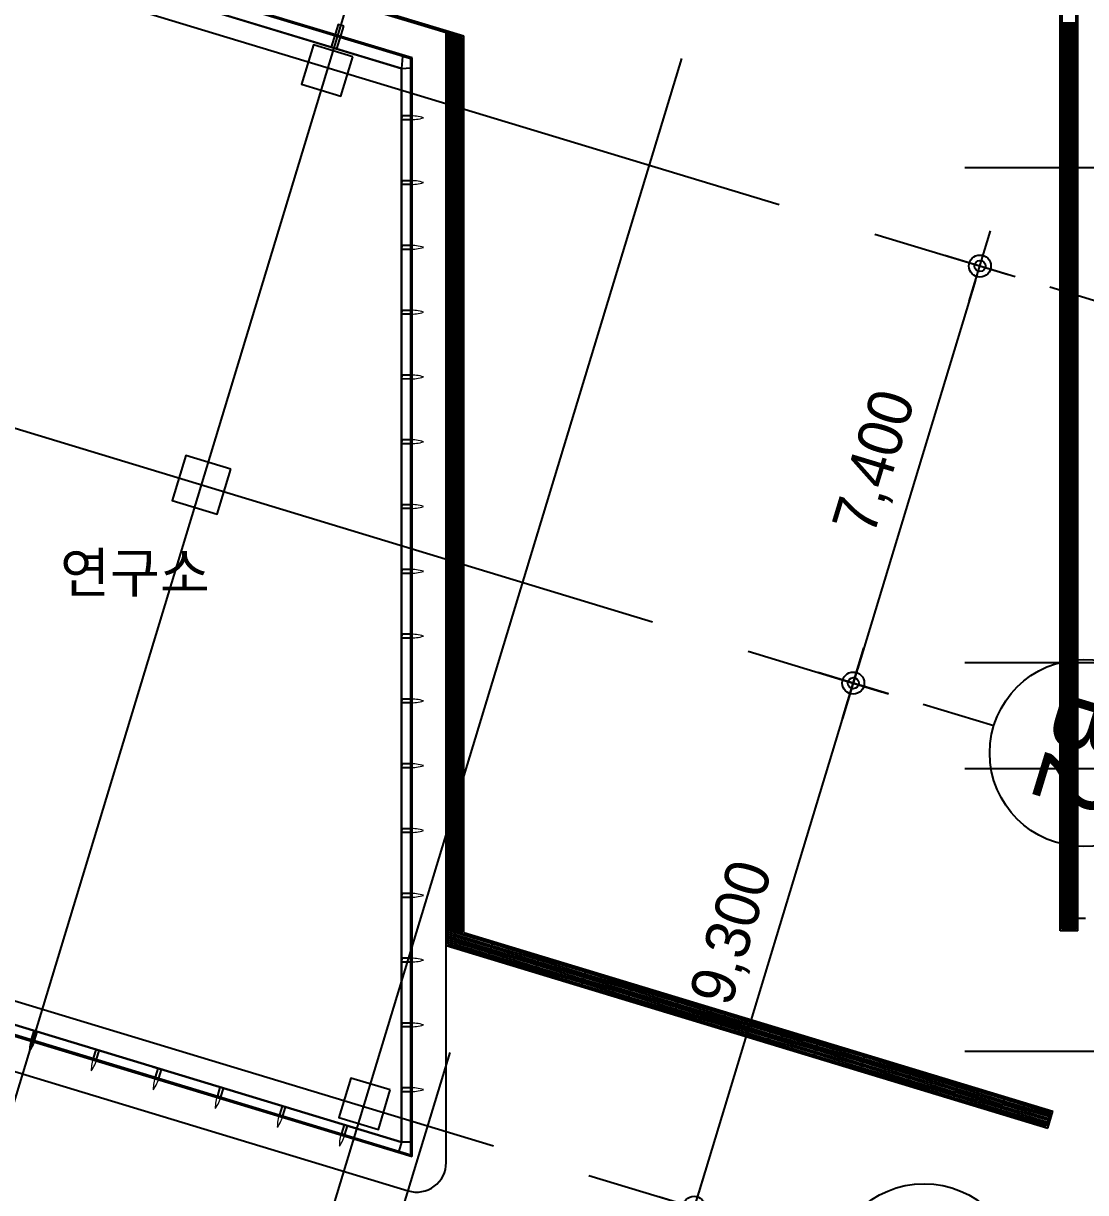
# Model space of a CAD drawing. Header units: metres. Extents: x 630750 to 860239, y 578133 to 726633.
# Drawn here: x 728927 to 746954, y 608915 to 628765 of the extents above; entities that cross this region are included whole.
import ezdxf
from ezdxf.enums import TextEntityAlignment as Align

# ---------------------------------------------------------------- set-up
doc = ezdxf.new("R2010")
doc.units = ezdxf.units.M
doc.layers.get('Defpoints').update_dxf_attribs({"color": 8})
doc.layers.add('A-CEN-1', color=1, linetype='Continuous', plot=False)
for name, color, linetype in [('A-CON', 2, 'Continuous'), ('A-DIM', 7, 'Continuous'), ('A-ELE-8', 8, 'Continuous'), ('A-GRID-DIMS', 14, 'Continuous'), ('A-HAT-253', 253, 'Continuous'), ('A-MULL', 7, 'Continuous'), ('A-ROM', 7, 'Continuous'), ('A-WIN', 4, 'Continuous'), ('A-WIN-GLASS', 4, 'Continuous'), ('A-트랜치', 252, 'Continuous'), ('DIM', 7, 'Continuous'), ('mk', 4, 'Continuous')]:
    doc.layers.add(name, color=color, linetype=linetype)
doc.layers.add('a-glaz-below', color=133, linetype='Continuous', lineweight=15)
doc.layers.add('area', color=7, linetype='Continuous', true_color=0xc0a0de, plot=False)
doc.styles.add('TEXT(돋음)', font='')
doc.styles.add('돋움', font='')
doc.styles.get('TEXT(돋음)').set_extended_font_data('Dotum')
doc.styles.get('돋움').set_extended_font_data('Dotum')
doc.dimstyles.new('DIM250', dxfattribs={"dimscale": 250, "dimtxt": 3, "dimasz": 1, "dimexe": 2, "dimexo": 3, "dimgap": 1, "dimtad": 1, "dimdec": 0, "dimzin": 0, "dimdsep": 46, "dimlunit": 6, "dimtxsty": 'TEXT(돋음)', "dimblk": 'Z_DOT', "dimcen": 2.5, "dimdle": 2, "dimclrd": 256, "dimclre": 256, "dimclrt": 3, "dimadec": 0, "dimazin": 0, "dimtfac": 1, "dimtdec": 0, "dimtix": 1, "dimtmove": 2, "dimatfit": 3, "dimldrblk": 'Z_DOT', "dimfxl": 1, "dimtolj": 1, "dimtzin": 0, "dimarcsym": 0})
pattern_1 = [(90, (-420500.596, 584557.036), (-31.75, 5e-15), [])]

# ---------------------------------------------------------------- blocks, each defined once
blk = doc.blocks.new('Z_DOT')
at = {"layer": 'DIM', "color": 7}
for p, q in [((0, -2.5), (0, 2.5)), ((-2.5, 0), (2.5, 0))]:
    blk.add_line(p, q, dxfattribs=at)
for radius in [0.75, 0.375]:
    blk.add_circle((0, 0), radius, dxfattribs=at)
blk = doc.blocks.new('*D38')
at = {"layer": 'A-DIM', "lineweight": -2, "transparency": 16777216}
for p, q in [((743377, 625186), (745639, 624499)), ((745088, 624405), (743084, 617803)), ((741227, 618106), (743489, 617419))]:
    blk.add_line(p, q, dxfattribs=at)
at = {"layer": 'Defpoints', "color": 0, "transparency": 16777216}
for p in [(742659, 625404), (740509, 618323), (743011, 617564)]:
    blk.add_point(p, dxfattribs=at)
at = {"layer": 'A-DIM', "lineweight": -2, "transparency": 16777216, "xscale": 250, "yscale": 250, "zscale": 250}
for p, rotation in [((745161, 624645), 73.10918808927892), ((743011, 617564), 253.1091880892789)]:
    blk.add_blockref('Z_DOT', p, dxfattribs=dict(at, rotation=rotation))
at = {"layer": 'A-DIM', "color": 3, "transparency": 16777216, "insert": (743418, 621307), "char_height": 750, "attachment_point": 5, "rotation": 73.1092, "style": 'TEXT(돋음)'}
blk.add_mtext('\\A1;7,400', dxfattribs=at)
blk = doc.blocks.new('*D39')
at = {"layer": 'A-DIM', "lineweight": -2, "transparency": 16777216}
for p, q in [((741227, 618106), (743489, 617419)), ((742938, 617325), (740382, 608904)), ((738525, 609207), (740787, 608520))]:
    blk.add_line(p, q, dxfattribs=at)
at = {"layer": 'Defpoints', "color": 0, "transparency": 16777216}
for p in [(740509, 618323), (737807, 609425), (740309, 608665)]:
    blk.add_point(p, dxfattribs=at)
at = {"layer": 'A-DIM', "lineweight": -2, "transparency": 16777216, "xscale": 250, "yscale": 250, "zscale": 250}
for p, rotation in [((743011, 617564), 73.10906247839947), ((740309, 608665), 253.1090624783994)]:
    blk.add_blockref('Z_DOT', p, dxfattribs=dict(at, rotation=rotation))
at = {"layer": 'A-DIM', "color": 3, "transparency": 16777216, "insert": (740992, 613317), "char_height": 750, "attachment_point": 5, "rotation": 73.1091, "style": 'TEXT(돋음)'}
blk.add_mtext('\\A1;9,300', dxfattribs=at)
blk = doc.blocks.new('fin')
at = {"layer": 'a-glaz-below', "ltscale": 3}
for centre, start, end in [((575, -389), 161.0121, 180.4937), ((-695, -4), 325.753, 345.2343)]:
    blk.add_arc(centre, 696, start, end, dxfattribs=at)
blk = doc.blocks.new('MULLION_100X300')
blk.add_lwpolyline([(-100, -50), (-100, 50), (300, 50), (300, -50)], close=True)
blk = doc.blocks.new('A$C78790056')
at = {"layer": 'A-WIN-GLASS'}
blk.add_lwpolyline([(115, 191), (58, 209), (13, 60), (70, 42)], close=True, dxfattribs=at)
blk = doc.blocks.new('*D48')
at = {"layer": 'A-DIM', "lineweight": -2, "transparency": 16777216}
for p, q in [((676229, 616332), (675060, 612478)), ((675444, 612884), (730165, 596280)), ((731428, 599582), (730259, 595729))]:
    blk.add_line(p, q, dxfattribs=at)
at = {"layer": 'Defpoints', "color": 0, "transparency": 16777216}
for p in [(676447, 617049), (731646, 600300), (730404, 596207)]:
    blk.add_point(p, dxfattribs=at)
at = {"layer": 'A-DIM', "lineweight": -2, "transparency": 16777216, "xscale": 250, "yscale": 250, "zscale": 250}
for p, rotation in [((675205, 612957), 163.1200000135865), ((730404, 596207), 343.1200000135865)]:
    blk.add_blockref('Z_DOT', p, dxfattribs=dict(at, rotation=rotation))
at = {"layer": 'A-DIM', "color": 3, "transparency": 16777216, "insert": (703007, 605250), "char_height": 750, "attachment_point": 5, "rotation": 343.12, "style": 'TEXT(돋음)'}
blk.add_mtext('\\A1;57,684', dxfattribs=at)
blk = doc.blocks.new('*U32')
blk.add_line((0, 5), (0, 0))
blk.add_circle((0, 11.35), 6.35)
at = {"color": 3, "style": '돋움'}
blk.add_attdef('NO', text='', height=5, dxfattribs=at).set_placement((0, 11.35), align=Align.MIDDLE_CENTER)

msp = doc.modelspace()

# ---------------------------------------------------------------- hatches: boundary and pattern name
at = {"layer": 'A-트랜치'}
h = msp.add_hatch(dxfattribs=at)
h.set_pattern_fill('ANSI31', color=253, scale=10, angle=45, style=0)
h.set_pattern_definition([(90, (-420500.596, 597757.036), (-31.75, 5e-15), [])])
h.paths.add_polyline_path([(746794.4, 628785.2), (746554.4, 628785.2), (746554.4, 627960.2), (746794.4, 627960.2)])
h = msp.add_hatch(dxfattribs=at)
h.set_pattern_fill('ANSI31', color=253, scale=10, angle=45, style=0)
h.set_pattern_definition([(90, (-430922.257, 597957.24), (-31.75, 5e-15), [])])
h.paths.add_polyline_path([(736372.7, 628523.2), (736132.8, 628596), (736132.8, 628160.4), (736372.7, 628160.4)])
h = msp.add_hatch(dxfattribs=at)
h.set_pattern_fill('ANSI31', color=253, scale=10, angle=45, style=0)
h.set_pattern_definition([(90, (-430922.257, 597132.24), (-31.75, 5e-15), [])])
h.paths.add_polyline_path([(736372.7, 628160.4), (736132.8, 628160.4), (736132.8, 627335.4), (736372.7, 627335.4)])
h = msp.add_hatch(dxfattribs=at)
h.set_pattern_fill('ANSI31', color=253, scale=10, angle=45, style=0)
h.set_pattern_definition([(90, (-420500.596, 596932.036), (-31.75, 5e-15), [])])
h.paths.add_polyline_path([(746794.4, 627960.2), (746554.4, 627960.2), (746554.4, 627135.2), (746794.4, 627135.2)])
h = msp.add_hatch(dxfattribs=at)
h.set_pattern_fill('ANSI31', color=253, scale=10, angle=45, style=0)
h.set_pattern_definition([(90, (-430922.257, 596307.24), (-31.75, 5e-15), [])])
h.paths.add_polyline_path([(736372.7, 627335.4), (736132.8, 627335.4), (736132.8, 626510.4), (736372.7, 626510.4)])
h = msp.add_hatch(dxfattribs=at)
h.set_pattern_fill('ANSI31', color=253, scale=10, angle=45, style=0)
h.set_pattern_definition([(90, (-420500.596, 596107.04), (-31.75, 5e-15), [])])
h.paths.add_polyline_path([(746794.4, 627135.2), (746554.4, 627135.2), (746554.4, 626310.2), (746794.4, 626310.2)])
h = msp.add_hatch(dxfattribs=at)
h.set_pattern_fill('ANSI31', color=253, scale=10, angle=45, style=0)
h.set_pattern_definition([(90, (-430922.257, 595482.24), (-31.75, 5e-15), [])])
h.paths.add_polyline_path([(736372.7, 626510.4), (736132.8, 626510.4), (736132.8, 625685.4), (736372.7, 625685.4)])
h = msp.add_hatch(dxfattribs=at)
h.set_pattern_fill('ANSI31', color=253, scale=10, angle=45, style=0)
h.set_pattern_definition([(90, (-420500.596, 595282.036), (-31.75, 5e-15), [])])
h.paths.add_polyline_path([(746794.4, 626310.2), (746554.4, 626310.2), (746554.4, 625485.2), (746794.4, 625485.2)])
h = msp.add_hatch(dxfattribs=at)
h.set_pattern_fill('ANSI31', color=253, scale=10, angle=45, style=0)
h.set_pattern_definition([(90, (-430922.257, 594657.24), (-31.75, 5e-15), [])])
h.paths.add_polyline_path([(736372.7, 625685.4), (736132.8, 625685.4), (736132.8, 624860.4), (736372.7, 624860.4)])
h = msp.add_hatch(dxfattribs=at)
h.set_pattern_fill('ANSI31', color=253, scale=10, angle=45, style=0)
h.set_pattern_definition([(90, (-420500.596, 594457.036), (-31.75, 5e-15), [])])
h.paths.add_polyline_path([(746794.4, 625485.2), (746554.4, 625485.2), (746554.4, 624660.2), (746794.4, 624660.2)])
h = msp.add_hatch(dxfattribs=at)
h.set_pattern_fill('ANSI31', color=253, scale=10, angle=45, style=0)
h.set_pattern_definition([(90, (-430922.257, 593832.24), (-31.75, 5e-15), [])])
h.paths.add_polyline_path([(736372.7, 624860.4), (736132.8, 624860.4), (736132.8, 624035.4), (736372.7, 624035.4)])
h = msp.add_hatch(dxfattribs=at)
h.set_pattern_fill('ANSI31', color=253, scale=10, angle=45, style=0)
h.set_pattern_definition([(90, (-420500.596, 593632.036), (-31.75, 5e-15), [])])
h.paths.add_polyline_path([(746794.4, 624660.2), (746554.4, 624660.2), (746554.4, 623835.2), (746794.4, 623835.2)])
h = msp.add_hatch(dxfattribs=at)
h.set_pattern_fill('ANSI31', color=253, scale=10, angle=45, style=0)
h.set_pattern_definition([(90, (-430922.257, 593007.24), (-31.75, 5e-15), [])])
h.paths.add_polyline_path([(736372.7, 624035.4), (736132.8, 624035.4), (736132.8, 623210.4), (736372.7, 623210.4)])
h = msp.add_hatch(dxfattribs=at)
h.set_pattern_fill('ANSI31', color=253, scale=10, angle=45, style=0)
h.set_pattern_definition([(90, (-420500.596, 592807.036), (-31.75, 5e-15), [])])
h.paths.add_polyline_path([(746794.4, 623835.2), (746554.4, 623835.2), (746554.4, 623010.2), (746794.4, 623010.2)])
h = msp.add_hatch(dxfattribs=at)
h.set_pattern_fill('ANSI31', color=253, scale=10, angle=45, style=0)
h.set_pattern_definition([(90, (-430922.257, 592182.24), (-31.75, 5e-15), [])])
h.paths.add_polyline_path([(736372.7, 623210.4), (736132.8, 623210.4), (736132.8, 622385.4), (736372.7, 622385.4)])
h = msp.add_hatch(dxfattribs=at)
h.set_pattern_fill('ANSI31', color=253, scale=10, angle=45, style=0)
h.set_pattern_definition([(90, (-420500.596, 591982.036), (-31.75, 5e-15), [])])
h.paths.add_polyline_path([(746794.4, 623010.2), (746554.4, 623010.2), (746554.4, 622185.2), (746794.4, 622185.2)])
h = msp.add_hatch(dxfattribs=at)
h.set_pattern_fill('ANSI31', color=253, scale=10, angle=45, style=0)
h.set_pattern_definition([(90, (-430922.257, 591357.24), (-31.75, 5e-15), [])])
h.paths.add_polyline_path([(736372.7, 622385.4), (736132.8, 622385.4), (736132.8, 621560.4), (736372.7, 621560.4)])
h = msp.add_hatch(dxfattribs=at)
h.set_pattern_fill('ANSI31', color=253, scale=10, angle=45, style=0)
h.set_pattern_definition([(90, (-420500.596, 591157.036), (-31.75, 5e-15), [])])
h.paths.add_polyline_path([(746794.4, 622185.2), (746554.4, 622185.2), (746554.4, 621360.2), (746794.4, 621360.2)])
h = msp.add_hatch(dxfattribs=at)
h.set_pattern_fill('ANSI31', color=253, scale=10, angle=45, style=0)
h.set_pattern_definition([(90, (-430922.257, 590532.24), (-31.75, 5e-15), [])])
h.paths.add_polyline_path([(736372.7, 621560.4), (736132.8, 621560.4), (736132.8, 620735.4), (736372.7, 620735.4)])
h = msp.add_hatch(dxfattribs=at)
h.set_pattern_fill('ANSI31', color=253, scale=10, angle=45, style=0)
h.set_pattern_definition([(90, (-420500.596, 590332.036), (-31.75, 5e-15), [])])
h.paths.add_polyline_path([(746794.4, 621360.2), (746554.4, 621360.2), (746554.4, 620535.2), (746794.4, 620535.2)])
h = msp.add_hatch(dxfattribs=at)
h.set_pattern_fill('ANSI31', color=253, scale=10, angle=45, style=0)
h.set_pattern_definition([(90, (-430922.257, 589707.24), (-31.75, 5e-15), [])])
h.paths.add_polyline_path([(736372.7, 620735.4), (736132.8, 620735.4), (736132.8, 619910.4), (736372.7, 619910.4)])
h = msp.add_hatch(dxfattribs=at)
h.set_pattern_fill('ANSI31', color=253, scale=10, angle=45, style=0)
h.set_pattern_definition([(90, (-420500.596, 589507.036), (-31.75, 5e-15), [])])
h.paths.add_polyline_path([(746794.4, 620535.2), (746554.4, 620535.2), (746554.4, 619710.2), (746794.4, 619710.2)])
h = msp.add_hatch(dxfattribs=at)
h.set_pattern_fill('ANSI31', color=253, scale=10, angle=45, style=0)
h.set_pattern_definition([(90, (-430922.257, 588882.24), (-31.75, 5e-15), [])])
h.paths.add_polyline_path([(736372.7, 619910.4), (736132.8, 619910.4), (736132.8, 619085.4), (736372.7, 619085.4)])
h = msp.add_hatch(dxfattribs=at)
h.set_pattern_fill('ANSI31', color=253, scale=10, angle=45, style=0)
h.set_pattern_definition([(90, (-420500.596, 588682.036), (-31.75, 5e-15), [])])
h.paths.add_polyline_path([(746794.4, 619710.2), (746554.4, 619710.2), (746554.4, 618885.2), (746794.4, 618885.2)])
h = msp.add_hatch(dxfattribs=at)
h.set_pattern_fill('ANSI31', color=253, scale=10, angle=45, style=0)
h.set_pattern_definition([(90, (-430922.257, 588057.24), (-31.75, 5e-15), [])])
h.paths.add_polyline_path([(736372.7, 619085.4), (736132.8, 619085.4), (736132.8, 618260.4), (736372.7, 618260.4)])
h = msp.add_hatch(dxfattribs=at)
h.set_pattern_fill('ANSI31', color=253, scale=10, angle=45, style=0)
h.set_pattern_definition([(90, (-420500.596, 587857.036), (-31.75, 5e-15), [])])
h.paths.add_polyline_path([(746794.4, 618885.2), (746554.4, 618885.2), (746554.4, 618060.2), (746794.4, 618060.2)])
h = msp.add_hatch(dxfattribs=at)
h.set_pattern_fill('ANSI31', color=253, scale=10, angle=45, style=0)
h.set_pattern_definition([(90, (-430922.257, 587232.24), (-31.75, 5e-15), [])])
h.paths.add_polyline_path([(736372.7, 618260.4), (736132.8, 618260.4), (736132.8, 617435.4), (736372.7, 617435.4)])
h = msp.add_hatch(dxfattribs=at)
h.set_pattern_fill('ANSI31', color=253, scale=10, angle=45, style=0)
h.set_pattern_definition([(90, (-420500.596, 587032.036), (-31.75, 5e-15), [])])
h.paths.add_polyline_path([(746794.4, 618060.2), (746554.4, 618060.2), (746554.4, 617235.2), (746794.4, 617235.2)])
h = msp.add_hatch(dxfattribs=at)
h.set_pattern_fill('ANSI31', color=253, scale=10, angle=45, style=0)
h.set_pattern_definition([(90, (-430922.257, 586407.24), (-31.75, 5e-15), [])])
h.paths.add_polyline_path([(736372.7, 617435.4), (736132.8, 617435.4), (736132.8, 616610.4), (736372.7, 616610.4)])
h = msp.add_hatch(dxfattribs=at)
h.set_pattern_fill('ANSI31', color=253, scale=10, angle=45, style=0)
h.set_pattern_definition([(90, (-420500.596, 586207.036), (-31.75, 5e-15), [])])
h.paths.add_polyline_path([(746794.4, 617235.2), (746554.4, 617235.2), (746554.4, 616410.2), (746794.4, 616410.2)])
h = msp.add_hatch(dxfattribs=at)
h.set_pattern_fill('ANSI31', color=253, scale=10, angle=45, style=0)
h.set_pattern_definition([(90, (-430922.257, 585582.24), (-31.75, 5e-15), [])])
h.paths.add_polyline_path([(736372.7, 616610.4), (736132.8, 616610.4), (736132.8, 615785.4), (736372.7, 615785.4)])
h = msp.add_hatch(dxfattribs=at)
h.set_pattern_fill('ANSI31', color=253, scale=10, angle=45, style=0)
h.set_pattern_definition([(90, (-420500.596, 585382.036), (-31.75, 5e-15), [])])
h.paths.add_polyline_path([(746794.4, 616410.2), (746554.4, 616410.2), (746554.4, 615585.2), (746794.4, 615585.2)])
h = msp.add_hatch(dxfattribs=at)
h.set_pattern_fill('ANSI31', color=253, scale=10, angle=45, style=0)
h.set_pattern_definition([(90, (-430922.257, 584757.24), (-31.75, 5e-15), [])])
h.paths.add_polyline_path([(736372.7, 615785.4), (736132.8, 615785.4), (736132.8, 614960.4), (736372.7, 614960.4)])
h = msp.add_hatch(dxfattribs=at)
h.set_pattern_fill('ANSI31', color=253, scale=10, angle=45, style=0)
h.set_pattern_definition(pattern_1)
h.paths.add_polyline_path([(746794.4, 615585.2), (746554.4, 615585.2), (746554.4, 614760.2), (746794.4, 614760.2)])
h = msp.add_hatch(dxfattribs=at)
h.set_pattern_fill('ANSI31', color=253, scale=10, angle=45, style=0)
h.set_pattern_definition([(90, (-430922.257, 583932.24), (-31.75, 5e-15), [])])
h.paths.add_polyline_path([(736372.7, 614960.4), (736132.8, 614960.4), (736132.8, 614135.4), (736372.7, 614135.4)])
h = msp.add_hatch(dxfattribs=at)
h.set_pattern_fill('ANSI31', color=253, scale=10, angle=45, style=0)
h.set_pattern_definition([(90, (-420500.596, 583732.036), (-31.75, 5e-15), [])])
h.paths.add_polyline_path([(746794.4, 614760.2), (746554.4, 614760.2), (746554.4, 613935.2), (746794.4, 613935.2)])
h = msp.add_hatch(dxfattribs=at)
h.set_pattern_fill('ANSI31', color=253, scale=10, angle=45, style=0)
h.set_pattern_definition([(90, (-430922.257, 583107.24), (-31.75, 5e-15), [])])
h.paths.add_polyline_path([(736132.8, 613383.3), (736372.7, 613310.4), (736372.7, 614135.4), (736132.8, 614135.4)])
h = msp.add_hatch(dxfattribs=at)
h.set_pattern_fill('ANSI31', color=253, scale=10, angle=45, style=0)
h.set_pattern_definition(pattern_1)
h.paths.add_polyline_path([(746554.4, 613390.2), (746794.4, 613390.2), (746794.4, 613935.2), (746554.4, 613935.2)])
h = msp.add_hatch(dxfattribs=at)
h.set_pattern_fill('ANSI31', color=253, scale=10, angle=-61.89528, style=0)
h.set_pattern_definition([(343.10472, (1046373.976, 1738852.286), (9.227292, 30.37959155), [])])
h.paths.add_polyline_path([(736132.7, 613382.6), (736132.7, 613131.8), (736819.7, 612923.1), (736889.4, 613152.7)])
h = msp.add_hatch(dxfattribs=at)
h.set_pattern_fill('ANSI31', color=253, scale=10, angle=-61.89528, style=0)
h.set_pattern_definition([(343.10472, (1047163.383, 1738612.575), (9.227292, 30.37959155), [])])
h.paths.add_polyline_path([(737609.1, 612683.4), (737678.8, 612913), (736889.5, 613152.8), (736819.7, 612923.2)])
h = msp.add_hatch(dxfattribs=at)
h.set_pattern_fill('ANSI31', color=253, scale=10, angle=-61.89528, style=0)
h.set_pattern_definition([(343.10472, (1047952.79, 1738372.864), (9.227292, 30.37959155), [])])
h.paths.add_polyline_path([(738398.5, 612443.7), (738468.3, 612673.3), (737678.9, 612913.1), (737609.1, 612683.5)])
h = msp.add_hatch(dxfattribs=at)
h.set_pattern_fill('ANSI31', color=253, scale=10, angle=-61.89528, style=0)
h.set_pattern_definition([(343.10472, (1048742.197, 1738133.152), (9.227292, 30.37959155), [])])
h.paths.add_polyline_path([(739187.9, 612204), (739257.7, 612433.6), (738468.3, 612673.4), (738398.5, 612443.8)])
h = msp.add_hatch(dxfattribs=at)
h.set_pattern_fill('ANSI31', color=253, scale=10, angle=-61.89528, style=0)
h.set_pattern_definition([(343.10472, (1049531.604, 1737893.44), (9.227292, 30.37959155), [])])
h.paths.add_polyline_path([(739977.3, 611964.3), (740047.1, 612193.9), (739257.7, 612433.6), (739187.9, 612204.1)])
h = msp.add_hatch(dxfattribs=at)
h.set_pattern_fill('ANSI31', color=253, scale=10, angle=-61.89528, style=0)
h.set_pattern_definition([(343.10472, (1050321.01, 1737653.73), (9.227292, 30.37959155), [])])
h.paths.add_polyline_path([(740766.7, 611724.6), (740836.5, 611954.2), (740047.1, 612193.9), (739977.4, 611964.3)])
h = msp.add_hatch(dxfattribs=at)
h.set_pattern_fill('ANSI31', color=253, scale=10, angle=-61.89528, style=0)
h.set_pattern_definition([(343.10472, (1051110.418, 1737414.018), (9.227292, 30.37959155), [])])
h.paths.add_polyline_path([(741556.1, 611484.9), (741625.9, 611714.5), (740836.5, 611954.2), (740766.8, 611724.6)])
h = msp.add_hatch(dxfattribs=at)
h.set_pattern_fill('ANSI31', color=253, scale=10, angle=-61.89528, style=0)
h.set_pattern_definition([(343.10472, (1051899.825, 1737174.307), (9.227292, 30.37959155), [])])
h.paths.add_polyline_path([(742345.6, 611245.2), (742415.3, 611474.7), (741625.9, 611714.5), (741556.2, 611484.9)])
h = msp.add_hatch(dxfattribs=at)
h.set_pattern_fill('ANSI31', color=253, scale=10, angle=-61.89528, style=0)
h.set_pattern_definition([(343.10472, (1052689.232, 1736934.596), (9.227292, 30.37959155), [])])
h.paths.add_polyline_path([(743135, 611005.4), (743204.7, 611235), (742415.3, 611474.8), (742345.6, 611245.2)])
h = msp.add_hatch(dxfattribs=at)
h.set_pattern_fill('ANSI31', color=253, scale=10, angle=-61.89528, style=0)
h.set_pattern_definition([(343.10472, (1053478.64, 1736694.884), (9.227292, 30.37959155), [])])
h.paths.add_polyline_path([(743924.4, 610765.7), (743994.1, 610995.3), (743204.7, 611235.1), (743135, 611005.5)])
h = msp.add_hatch(dxfattribs=at)
h.set_pattern_fill('ANSI31', color=253, scale=10, angle=-61.89528, style=0)
h.set_pattern_definition([(343.10472, (1054268.046, 1736455.173), (9.227292, 30.37959155), [])])
h.paths.add_polyline_path([(744713.8, 610526), (744783.5, 610755.6), (743994.1, 610995.4), (743924.4, 610765.8)])
h = msp.add_hatch(dxfattribs=at)
h.set_pattern_fill('ANSI31', color=253, scale=10, angle=-61.89528, style=0)
h.set_pattern_definition([(343.10472, (1055057.453, 1736215.46), (9.227292, 30.37959155), [])])
h.paths.add_polyline_path([(745503.2, 610286.3), (745572.9, 610515.9), (744783.5, 610755.7), (744713.8, 610526.1)])
h = msp.add_hatch(dxfattribs=at)
h.set_pattern_fill('ANSI31', color=253, scale=10, angle=-61.89528, style=0)
h.set_pattern_definition([(343.10472, (1055846.86, 1735975.75), (9.227292, 30.37959155), [])])
h.paths.add_polyline_path([(746292.6, 610046.6), (746362.3, 610276.2), (745572.9, 610516), (745503.2, 610286.4)])

# ---------------------------------------------------------------- linework, layer by layer
at = {"layer": 'A-CEN-1', "linetype": 'Continuous'}
for p, q in [((694392.6, 640060, 0), (741754.1, 625688.5, 0)), ((686992.6, 634572.3, 0), (739605.4, 618607.3, 0)), ((726191.5, 601954.8, 0), (734648, 629823.4, 0)), ((731645.9, 600299.7, 0), (740102.4, 628168.3, 0)), ((679504.4, 627125.8, 0), (736905.9, 609707.7, 0)), ((679504.4, 627125.8, 0), (736905.9, 609707.7, 0)), ((732733.9, 599969.6, 0), (736170.8, 611295.9, 0))]:
    msp.add_line(p, q, dxfattribs=at)
at = {"layer": 'A-CEN-1', "linetype": 'Continuous', "ltscale": 0.1}
for p, q in [((797586.3, 626310.2, 0), (744904.4, 626310.2, 0)), ((796986.3, 617910.2, 0), (744904.4, 617910.2, 0)), ((796986.3, 616110.2, 0), (744904.4, 616110.2, 0)), ((796986.3, 611310.2, 0), (744904.4, 611310.2, 0))]:
    msp.add_line(p, q, dxfattribs=at)
at = {"layer": 'A-CON', "elevation": 0}
for points in [[(734520.3, 628197.1), (733850.4, 628400.3), (733647.2, 627730.5), (734317, 627527.2)], [(732448.4, 621197.1), (731682.9, 621429.4), (731450.6, 620663.9), (732216.1, 620431.6)], [(735154.7, 610657.2), (734484.9, 610860.5), (734281.6, 610190.6), (734951.5, 609987.4)]]:
    msp.add_lwpolyline(points, close=True, dxfattribs=at)
at = {"layer": 'A-ELE-8', "color": 5}
for p, q in [((736102.7, 628605.2, 0), (725138.3, 631932.2, 0)), ((736102.7, 609423.8, 0), (736102.7, 628605.2, 0)), ((714651.4, 615258.9, 0), (735457.5, 608945.5, 0))]:
    msp.add_line(p, q, dxfattribs=at)
msp.add_arc((735602.7, 609423.9, 0), 500, 253.12, 0, dxfattribs=at)
at = {"layer": 'A-HAT-253'}
for p, q in [((735346.7, 627998.6, 0), (735346.7, 609769.1, 0)), ((735346.7, 609769.1, 0), (679110.4, 626833.6, 0))]:
    msp.add_line(p, q, dxfattribs=at)
at = {"layer": 'A-MULL', "elevation": 0}
msp.add_lwpolyline([(735360.8, 628203.3), (735346.7, 627998.6), (735502.7, 628011.9), (735502.7, 628160.2), (735360.8, 628203.3)], dxfattribs=at)
at = {"layer": 'A-WIN-GLASS', "color": 9}
for p, q in [((746824.4, 613570.2, 0), (746824.4, 641461.2, 0)), ((735346.7, 627998.6, 0), (712047.3, 635068.6, 0)), ((735346.7, 609769.1, 0), (735346.7, 627998.6, 0)), ((679141.6, 626824.1, 0), (735346.7, 609769.1, 0)), ((746954.4, 613570.2, 0), (746824.4, 613570.2, 0))]:
    msp.add_line(p, q, dxfattribs=at)
at = {"layer": 'A-WIN-GLASS'}
for p, q in [((735502.7, 628160.2, 0), (712201, 635230.9, 0)), ((735526.7, 628178, 0), (712208, 635253.9, 0)), ((735502.7, 609558.8, 0), (735502.7, 628160.2, 0)), ((735526.7, 609526.4, 0), (735526.7, 628178, 0)), ((678930.4, 626700.1, 0), (735526.7, 609526.4, 0)), ((678954.4, 626717.9, 0), (735502.7, 609558.8, 0)), ((735346.7, 609769.1, 0), (735301.4, 609619.9, 0)), ((735502.7, 609769.1, 0), (735346.7, 609769.1, 0))]:
    msp.add_line(p, q, dxfattribs=at)
at = {"layer": 'A-트랜치', "color": 253}
for p, q in [((746824.4, 613360.2, 0), (746824.4, 641445.2, 0)), ((746554.4, 613390.2, 0), (746554.4, 640104.9, 0)), ((746794.4, 613390.2, 0), (746794.4, 640111.5, 0)), ((746524.4, 613360.2, 0), (746524.4, 639833.3, 0)), ((736372.7, 628523.2, 0), (729104, 630728.9, 0)), ((736402.7, 628545.5, 0), (729404, 630669.2, 0)), ((736132.7, 613132.5, 0), (736132.7, 628596.1, 0)), ((736372.7, 613310.4, 0), (736372.7, 628523.2, 0)), ((736402.7, 613332.7, 0), (736402.7, 628545.5, 0)), ((736102.7, 613110.2, 0), (736102.7, 628323, 0)), ((736372.7, 628160.4, 0), (736132.8, 628160.4, 0)), ((736372.7, 628160.4, 0), (736132.8, 628160.4, 0)), ((746794.4, 627960.2, 0), (746554.4, 627960.2, 0)), ((736372.7, 627335.4, 0), (736132.8, 627335.4, 0)), ((746794.4, 627135.2, 0), (746554.4, 627135.2, 0)), ((736372.7, 626510.4, 0), (736132.8, 626510.4, 0)), ((746794.4, 626310.2, 0), (746554.4, 626310.2, 0)), ((736372.7, 625685.4, 0), (736132.8, 625685.4, 0)), ((746794.4, 625485.2, 0), (746554.4, 625485.2, 0)), ((736372.7, 624860.4, 0), (736132.8, 624860.4, 0)), ((746794.4, 624660.2, 0), (746554.4, 624660.2, 0)), ((736372.7, 624035.4, 0), (736132.8, 624035.4, 0)), ((746794.4, 623835.2, 0), (746554.4, 623835.2, 0)), ((736372.7, 623210.4, 0), (736132.8, 623210.4, 0)), ((746794.4, 623010.2, 0), (746554.4, 623010.2, 0)), ((736372.7, 622385.4, 0), (736132.8, 622385.4, 0)), ((746794.4, 622185.2, 0), (746554.4, 622185.2, 0)), ((736372.7, 621560.4, 0), (736132.8, 621560.4, 0)), ((746794.4, 621360.2, 0), (746554.4, 621360.2, 0)), ((736372.7, 620735.4, 0), (736132.8, 620735.4, 0)), ((746794.4, 620535.2, 0), (746554.4, 620535.2, 0)), ((736372.7, 619910.4, 0), (736132.8, 619910.4, 0)), ((746794.4, 619710.2, 0), (746554.4, 619710.2, 0)), ((736372.7, 619085.4, 0), (736132.8, 619085.4, 0)), ((746794.4, 618885.2, 0), (746554.4, 618885.2, 0)), ((736372.7, 618260.4, 0), (736132.8, 618260.4, 0)), ((746794.4, 618060.2, 0), (746554.4, 618060.2, 0)), ((736372.7, 617435.4, 0), (736132.8, 617435.4, 0)), ((746794.4, 617235.2, 0), (746554.4, 617235.2, 0)), ((736372.7, 616610.4, 0), (736132.8, 616610.4, 0)), ((746794.4, 616410.2, 0), (746554.4, 616410.2, 0)), ((736372.7, 615785.4, 0), (736132.8, 615785.4, 0)), ((746794.4, 615585.2, 0), (746554.4, 615585.2, 0)), ((736372.7, 614960.4, 0), (736132.8, 614960.4, 0)), ((746794.4, 614760.2, 0), (746554.4, 614760.2, 0)), ((736372.7, 614135.4, 0), (736132.8, 614135.4, 0)), ((746794.4, 613935.2, 0), (746554.4, 613935.2, 0)), ((736132.7, 613383.3, 0), (746362.3, 610276.2, 0)), ((746824.4, 613360.2, 0), (746524.4, 613360.2, 0)), ((746794.4, 613390.2, 0), (746554.4, 613390.2, 0)), ((736402.7, 613332.7, 0), (746399.8, 610296.2, 0)), ((736819.7, 612923.2, 0), (736889.5, 613152.8, 0)), ((736102.7, 613110.2, 0), (746312.6, 610009.2, 0)), ((736132.7, 613132.5, 0), (746292.6, 610046.6, 0)), ((737609.1, 612683.5, 0), (737678.9, 612913.1, 0)), ((738398.5, 612443.8, 0), (738468.3, 612673.4, 0)), ((739187.9, 612204.1, 0), (739257.7, 612433.6, 0)), ((739977.4, 611964.3, 0), (740047.1, 612193.9, 0)), ((740766.8, 611724.6, 0), (740836.5, 611954.2, 0)), ((741556.2, 611484.9, 0), (741625.9, 611714.5, 0)), ((742345.6, 611245.2, 0), (742415.3, 611474.8, 0)), ((743135, 611005.5, 0), (743204.7, 611235.1, 0)), ((743924.4, 610765.8, 0), (743994.1, 610995.4, 0)), ((744713.8, 610526.1, 0), (744783.5, 610755.7, 0)), ((745503.2, 610286.4, 0), (745572.9, 610516, 0)), ((746292.6, 610046.6, 0), (746362.3, 610276.2, 0)), ((746292.6, 610046.6, 0), (746362.3, 610276.2, 0)), ((746312.6, 610009.2, 0), (746399.8, 610296.2, 0))]:
    msp.add_line(p, q, dxfattribs=at)
at = {"layer": 'area'}
msp.add_line((731125.1, 611050.2, 0), (731268.6, 611006.6, 0), dxfattribs=at)
at = {"layer": 'area', "ltscale": 0.7, "elevation": 0}
msp.add_lwpolyline([(735346.7, 627998.6), (735346.7, 609769.1), (723584.5, 613337.9), (726258.1, 622151.5), (725912.8, 622266.8), (728300.8, 630136.6), (735346.7, 627998.6)], dxfattribs=at)
at = {"layer": 'area', "elevation": 0}
msp.add_lwpolyline([(733075.4, 628687.7), (733218.9, 628644.2)], dxfattribs=at)
at = {"layer": 'mk', "elevation": 0}
for points in [[(746674.4, 624767.7), (746674.4, 622185.2), (746580.3, 622796.7), (746674.4, 622796.7)], [(739909.2, 612109.9), (742380.4, 611360), (741822.6, 611627.6), (741795.3, 611537.6)]]:
    msp.add_lwpolyline(points, dxfattribs=at)

# ---------------------------------------------------------------- block references
at = {"layer": 'A-CON'}
for p, rotation in [((735286.1, 627187.8, 0), 286.8799999978577), ((735286.1, 626087.8, 0), 286.8799999978577), ((735286.1, 624987.8, 0), 286.8799999978577), ((735286.1, 623887.8, 0), 286.8799999978577), ((735286.1, 622787.8, 0), 286.8799999978577), ((735286.1, 621687.8, 0), 286.8799999978577), ((735286.1, 620587.8, 0), 286.8799999978577), ((735286.1, 619487.8, 0), 286.8799999978577), ((735286.1, 618387.8, 0), 286.8799999978577), ((735286.1, 617287.8, 0), 286.8799999978577), ((735286.1, 616187.8, 0), 286.8799999978577), ((735286.1, 615087.8, 0), 286.8799999978577), ((735286.1, 613987.8, 0), 286.8799999978577), ((735286.1, 612887.8, 0), 286.8799999978577), ((735286.1, 611787.8, 0), 286.8799999978577), ((729176.2, 611704.9, 0), 180.0000015074441), ((730228.8, 611385.5, 0), 180.0000015074441), ((731281.4, 611066.1, 0), 180.0000015074441), ((732334, 610746.7, 0), 180.0000015074441), ((735286.1, 610687.8, 0), 286.8799999978577), ((733386.6, 610427.3, 0), 180.0000015074441), ((734439.2, 610107.9, 0), 180.0000015074441)]:
    msp.add_blockref('A$C78790056', p, dxfattribs=dict(at, rotation=rotation))
at = {"layer": 'A-GRID-DIMS'}
for p, xscale, yscale, zscale, rotation, values in [((746348.2, 624284.2, 0), 250.0000000000884, 250.0000000000884, 250.0000000000884, 253.1091880892739, {'NO': 'B3'}), ((744199.5, 617203, 0), 250.0000000000884, 250.0000000000884, 250.0000000000884, 253.1091880892739, {'NO': 'B2'}), ((741499.1, 608303.7, 0), 250.0000000000499, 250.0000000000499, 250.0000000000499, 253.109180621508, {'NO': 'B1'})]:
    msp.add_blockref('*U32', p, dxfattribs=dict(at, xscale=xscale, yscale=yscale, zscale=zscale, rotation=rotation)).add_auto_attribs(values)
at = {"layer": 'A-MULL', "xscale": -1, "rotation": 73.12000000214225}
msp.add_blockref('MULLION_100X300', (734287, 628633.6, 0), dxfattribs=at)
at = {"layer": 'A-WIN', "ltscale": 3, "rotation": 106.8688232489385}
for p in [(735302.7, 627162.9, 0), (735302.7, 627162.9, 0), (735302.7, 626062.9, 0), (735302.7, 626062.9, 0), (735302.7, 624962.9, 0), (735302.7, 624962.9, 0), (735302.7, 623862.9, 0), (735302.7, 623862.9, 0), (735302.7, 622762.9, 0), (735302.7, 622762.9, 0), (735302.7, 621662.9, 0), (735302.7, 621662.9, 0), (735302.7, 620562.9, 0), (735302.7, 620562.9, 0), (735302.7, 619462.9, 0), (735302.7, 619462.9, 0), (735302.7, 618362.9, 0), (735302.7, 618362.9, 0), (735302.7, 617262.9, 0), (735302.7, 617262.9, 0), (735302.7, 616162.9, 0), (735302.7, 616162.9, 0), (735302.7, 615062.9, 0), (735302.7, 615062.9, 0), (735302.7, 613962.9, 0), (735302.7, 613962.9, 0), (735302.7, 612862.9, 0), (735302.7, 612862.9, 0), (735302.7, 611762.9, 0), (735302.7, 611762.9, 0), (735302.7, 610662.9, 0), (735302.7, 610662.9, 0)]:
    msp.add_blockref('fin', p, dxfattribs=at)
at = {"layer": 'A-WIN', "ltscale": 3}
for p in [(729147.4, 611696.2, 0), (729147.4, 611696.2, 0), (730200.1, 611376.8, 0), (730200.1, 611376.8, 0), (731252.7, 611057.4, 0), (731252.7, 611057.4, 0), (732305.3, 610738, 0), (732305.3, 610738, 0), (733357.9, 610418.6, 0), (733357.9, 610418.6, 0), (734410.5, 610099.2, 0), (734410.5, 610099.2, 0)]:
    msp.add_blockref('fin', p, dxfattribs=at)

# ---------------------------------------------------------------- texts
at = {"layer": 'A-ROM', "color": 3, "style": '돋움'}
msp.add_text('연구소', height=675, dxfattribs=at).set_placement((730819, 619440, 0), align=Align.MIDDLE_CENTER)

# ---------------------------------------------------------------- dimensions: what is measured, and where the dimension line sits
at = {"layer": 'A-DIM'}
for p1, p2, distance, picture, middle in [((742659.4, 625404.2, 0), (740509.3, 618323.4, 0), 2614.4, '*D38', (743418.4, 621306.9, 0)), ((740509.3, 618323.4, 0), (737807.2, 609424.7, 0), 2614.5, '*D39', (740992.3, 613317.2, 0))]:
    dim = msp.add_aligned_dim(p1=p1, p2=p2, distance=distance, dimstyle='DIM250', dxfattribs=at)
    dim.commit()
    dim.dimension.update_dxf_attribs({"geometry": picture, "text_midpoint": middle})
dim = msp.add_aligned_dim(p1=(676446.8, 617049.5, 0), p2=(731645.9, 600299.7, 0), distance=-4277, dimstyle='DIM250', override={"dimfxl": 2}, dxfattribs=at)
dim.commit()
dim.dimension.update_dxf_attribs({"geometry": '*D48', "text_midpoint": (703007.1, 605249.6, 0)})

doc.saveas('drawing.dxf')
